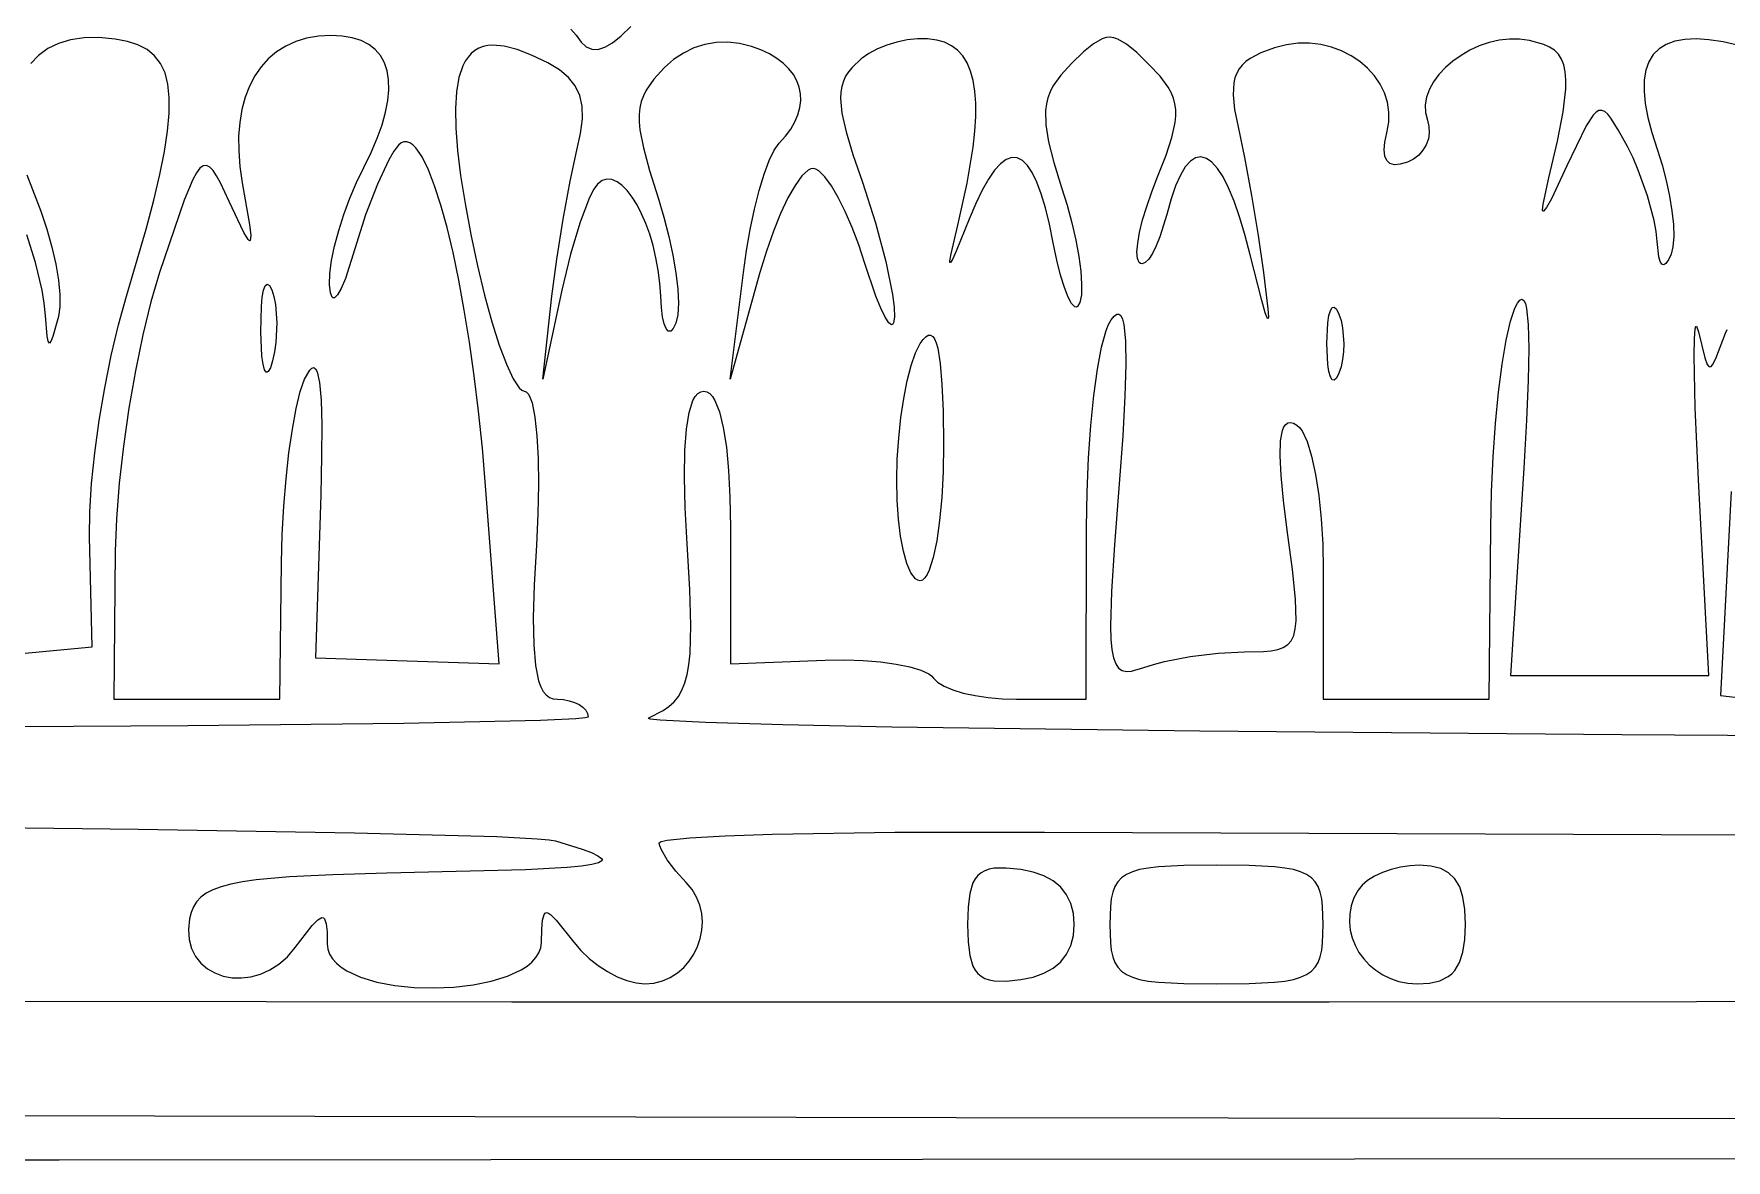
# Model space of a CAD drawing. Header units: millimetres. Extents: x -4.58 to 1.11, y 0.34 to 8.32.
# Drawn here: x -2.637 to -1.845, y 0.34 to 0.867 of the extents above; entities that cross this region are included whole.
import ezdxf

# ---------------------------------------------------------------- set-up
doc = ezdxf.new("R2010")
doc.units = ezdxf.units.MM

msp = doc.modelspace()

# ---------------------------------------------------------------- linework, layer by layer
at = {"flags": 128}
for points in [[(-1.838625, 0.862028), (-1.845937, 0.863641), (-1.852589, 0.86464), (-1.85858, 0.865025), (-1.863913, 0.864794), (-1.868588, 0.863944), (-1.872606, 0.862476), (-1.875969, 0.860387), (-1.878677, 0.857675), (-1.880732, 0.854341), (-1.882135, 0.850381), (-1.882887, 0.845795), (-1.882988, 0.840581), (-1.882441, 0.834737), (-1.881246, 0.828263), (-1.879404, 0.821157), (-1.876917, 0.813417), (-1.874572, 0.806062), (-1.872607, 0.798645), (-1.871049, 0.791365), (-1.869927, 0.784427), (-1.869267, 0.778032), (-1.869096, 0.772382), (-1.869443, 0.767679), (-1.870333, 0.764125), (-1.871571, 0.761462), (-1.872721, 0.759805), (-1.873768, 0.759141), (-1.874696, 0.759453), (-1.875489, 0.760727), (-1.876132, 0.762947), (-1.876903, 0.770167), (-1.877346, 0.774715), (-1.878272, 0.779916), (-1.881349, 0.791545), (-1.885678, 0.803596), (-1.88817, 0.809324), (-1.890806, 0.814611), (-1.895103, 0.822469), (-1.898541, 0.827964), (-1.900039, 0.829793), (-1.901442, 0.830993), (-1.902791, 0.83155), (-1.904127, 0.831453), (-1.905488, 0.830688), (-1.906916, 0.829242), (-1.910132, 0.824258), (-1.919125, 0.805556), (-1.926431, 0.79017), (-1.928682, 0.786045), (-1.930054, 0.784262), (-1.930423, 0.78424), (-1.930589, 0.784794), (-1.93033, 0.787612), (-1.927597, 0.8), (-1.923591, 0.817167), (-1.920934, 0.830885), (-1.919685, 0.841576), (-1.919608, 0.845918), (-1.919905, 0.849661), (-1.920583, 0.852859), (-1.92165, 0.855563), (-1.923114, 0.857826), (-1.924982, 0.859701), (-1.927261, 0.861241), (-1.929958, 0.862498), (-1.936639, 0.864375), (-1.941339, 0.865003), (-1.946107, 0.865005), (-1.950879, 0.864429), (-1.955592, 0.863325), (-1.960183, 0.861743), (-1.964589, 0.859731), (-1.968745, 0.85734), (-1.97259, 0.85462), (-1.97606, 0.851619), (-1.979092, 0.848387), (-1.981622, 0.844973), (-1.983588, 0.841428), (-1.984926, 0.8378), (-1.985573, 0.834139), (-1.985466, 0.830495), (-1.984542, 0.826917), (-1.983766, 0.823996), (-1.983621, 0.821048), (-1.98407, 0.818153), (-1.985075, 0.815392), (-1.986597, 0.812847), (-1.988598, 0.810596), (-1.991042, 0.808722), (-1.993889, 0.807306), (-1.997219, 0.806304), (-1.999948, 0.806089), (-2.002072, 0.806654), (-2.003589, 0.807997), (-2.004495, 0.810111), (-2.004789, 0.812993), (-2.004468, 0.816638), (-2.003528, 0.821042), (-2.002655, 0.825955), (-2.002593, 0.83074), (-2.003286, 0.835355), (-2.004681, 0.839759), (-2.006723, 0.843909), (-2.009355, 0.847764), (-2.012524, 0.851283), (-2.016174, 0.854424), (-2.02025, 0.857144), (-2.024698, 0.859403), (-2.029463, 0.861159), (-2.034489, 0.86237), (-2.039722, 0.862994), (-2.045106, 0.86299), (-2.050588, 0.862316), (-2.056111, 0.860931), (-2.062546, 0.858569), (-2.067594, 0.855909), (-2.069622, 0.854412), (-2.071333, 0.852776), (-2.072738, 0.850977), (-2.073845, 0.848995), (-2.074667, 0.846807), (-2.075211, 0.844392), (-2.075512, 0.838792), (-2.074826, 0.83202), (-2.073236, 0.823903), (-2.070215, 0.809393), (-2.066955, 0.791672), (-2.063845, 0.772979), (-2.061278, 0.755556), (-2.059222, 0.738553), (-2.05903, 0.73473), (-2.059156, 0.734005), (-2.059434, 0.734076), (-2.060462, 0.736628), (-2.062141, 0.742423), (-2.067569, 0.763889), (-2.070035, 0.773349), (-2.072551, 0.781731), (-2.075104, 0.789029), (-2.077684, 0.795237), (-2.080281, 0.800351), (-2.082881, 0.804365), (-2.085476, 0.807274), (-2.088052, 0.809071), (-2.0906, 0.809752), (-2.093107, 0.809312), (-2.095563, 0.807744), (-2.097956, 0.805043), (-2.100276, 0.801205), (-2.102511, 0.796222), (-2.104649, 0.790091), (-2.106681, 0.782806), (-2.109887, 0.772273), (-2.11162, 0.767997), (-2.113372, 0.764505), (-2.115087, 0.76189), (-2.116716, 0.760245), (-2.118204, 0.759663), (-2.118879, 0.759799), (-2.1195, 0.760236), (-2.120355, 0.762086), (-2.120591, 0.76517), (-2.120242, 0.769324), (-2.119344, 0.774384), (-2.117931, 0.780183), (-2.116039, 0.786558), (-2.113703, 0.793344), (-2.110958, 0.800375), (-2.106956, 0.810507), (-2.104188, 0.818906), (-2.10268, 0.825932), (-2.102407, 0.829043), (-2.10246, 0.831946), (-2.102842, 0.834687), (-2.103556, 0.83731), (-2.104606, 0.839861), (-2.105995, 0.842385), (-2.109806, 0.847531), (-2.115014, 0.853111), (-2.120732, 0.858641), (-2.125467, 0.862598), (-2.129539, 0.864985), (-2.131427, 0.865592), (-2.133271, 0.865807), (-2.13511, 0.865632), (-2.136985, 0.865067), (-2.141002, 0.862769), (-2.145645, 0.858917), (-2.151236, 0.853514), (-2.156255, 0.848061), (-2.159948, 0.84283), (-2.161306, 0.840183), (-2.162343, 0.837453), (-2.163063, 0.834595), (-2.16347, 0.831562), (-2.163361, 0.824789), (-2.162043, 0.816764), (-2.159547, 0.807119), (-2.155903, 0.795486), (-2.153335, 0.787144), (-2.151124, 0.778817), (-2.149304, 0.770728), (-2.147911, 0.763095), (-2.14698, 0.756142), (-2.146545, 0.75009), (-2.146642, 0.745158), (-2.147306, 0.741569), (-2.148399, 0.73965), (-2.149038, 0.739362), (-2.149729, 0.739503), (-2.151245, 0.741014), (-2.152894, 0.744069), (-2.154626, 0.748554), (-2.15639, 0.754355), (-2.158133, 0.761356), (-2.159806, 0.769444), (-2.1616, 0.778168), (-2.163488, 0.785822), (-2.165468, 0.792406), (-2.16754, 0.797921), (-2.169703, 0.802365), (-2.171955, 0.80574), (-2.174295, 0.808043), (-2.176724, 0.809276), (-2.179239, 0.809438), (-2.18184, 0.808528), (-2.184526, 0.806547), (-2.187296, 0.803493), (-2.190148, 0.799368), (-2.193083, 0.79417), (-2.196099, 0.787899), (-2.199194, 0.780556), (-2.205313, 0.765547), (-2.20708, 0.761671), (-2.208036, 0.760188), (-2.208223, 0.760337), (-2.20822, 0.761076), (-2.207669, 0.764317), (-2.204514, 0.777778), (-2.200147, 0.797369), (-2.197364, 0.814309), (-2.196569, 0.821807), (-2.196174, 0.828672), (-2.196179, 0.834911), (-2.196585, 0.840535), (-2.197394, 0.845552), (-2.198606, 0.849973), (-2.200223, 0.853807), (-2.202246, 0.857063), (-2.204676, 0.859751), (-2.207514, 0.86188), (-2.21076, 0.86346), (-2.214417, 0.8645), (-2.218747, 0.865041), (-2.223393, 0.865043), (-2.228209, 0.864541), (-2.23305, 0.863571), (-2.237773, 0.86217), (-2.242231, 0.860373), (-2.246281, 0.858216), (-2.249778, 0.855736), (-2.254071, 0.851706), (-2.255753, 0.849652), (-2.257125, 0.84751), (-2.258186, 0.845232), (-2.258937, 0.842773), (-2.259376, 0.840085), (-2.259503, 0.837122), (-2.258821, 0.830179), (-2.256887, 0.821572), (-2.253698, 0.810924), (-2.24925, 0.797861), (-2.24314, 0.778925), (-2.238262, 0.760707), (-2.235111, 0.745277), (-2.234338, 0.739256), (-2.234181, 0.734708), (-2.234619, 0.731963), (-2.235024, 0.731305), (-2.235542, 0.731107), (-2.236893, 0.732035), (-2.238615, 0.734646), (-2.24065, 0.738834), (-2.242942, 0.744497), (-2.248069, 0.759833), (-2.250918, 0.768533), (-2.254013, 0.7767), (-2.257256, 0.78415), (-2.260547, 0.790701), (-2.263788, 0.796172), (-2.26688, 0.80038), (-2.269724, 0.803143), (-2.271023, 0.803925), (-2.272222, 0.804278), (-2.273426, 0.804149), (-2.274738, 0.803516), (-2.277635, 0.800831), (-2.28081, 0.796424), (-2.28416, 0.790495), (-2.287583, 0.783243), (-2.290976, 0.77487), (-2.294237, 0.765574), (-2.297264, 0.755556), (-2.311194, 0.705556), (-2.305028, 0.755556), (-2.303574, 0.765815), (-2.301802, 0.775803), (-2.299779, 0.78527), (-2.297575, 0.793969), (-2.295258, 0.801651), (-2.292897, 0.808067), (-2.290561, 0.81297), (-2.288319, 0.816111), (-2.285297, 0.819432), (-2.282813, 0.822787), (-2.280862, 0.826154), (-2.279437, 0.829514), (-2.278534, 0.832844), (-2.278145, 0.836123), (-2.278265, 0.839331), (-2.278887, 0.842446), (-2.280006, 0.845448), (-2.281616, 0.848314), (-2.28371, 0.851025), (-2.286282, 0.853558), (-2.289327, 0.855894), (-2.292839, 0.85801), (-2.29681, 0.859886), (-2.301236, 0.8615), (-2.306802, 0.862876), (-2.312333, 0.863482), (-2.31778, 0.863329), (-2.323094, 0.862429), (-2.328227, 0.860794), (-2.333131, 0.858436), (-2.337756, 0.855366), (-2.342056, 0.851597), (-2.346991, 0.846218), (-2.350582, 0.841041), (-2.35188, 0.838396), (-2.352849, 0.835644), (-2.353492, 0.832731), (-2.353811, 0.829606), (-2.353809, 0.826215), (-2.353488, 0.822506), (-2.351901, 0.813923), (-2.34907, 0.803437), (-2.345014, 0.790625), (-2.342246, 0.781555), (-2.339901, 0.772493), (-2.338014, 0.763683), (-2.33662, 0.755365), (-2.335752, 0.747779), (-2.335446, 0.741168), (-2.335734, 0.735772), (-2.336653, 0.731833), (-2.337887, 0.729352), (-2.33908, 0.728134), (-2.340203, 0.728127), (-2.341226, 0.72928), (-2.34212, 0.731539), (-2.342856, 0.734855), (-2.343404, 0.739174), (-2.343736, 0.744444), (-2.344153, 0.750602), (-2.344912, 0.756646), (-2.345981, 0.762518), (-2.347328, 0.76816), (-2.34892, 0.773516), (-2.350725, 0.778528), (-2.35271, 0.783137), (-2.354844, 0.787286), (-2.357093, 0.790919), (-2.359425, 0.793976), (-2.361808, 0.7964), (-2.364209, 0.798134), (-2.366596, 0.79912), (-2.368936, 0.7993), (-2.371197, 0.798618), (-2.373347, 0.797014), (-2.375111, 0.794578), (-2.377107, 0.790656), (-2.381521, 0.779168), (-2.386039, 0.764184), (-2.390111, 0.747333), (-2.398972, 0.705556), (-2.394722, 0.744444), (-2.392487, 0.761877), (-2.389535, 0.780595), (-2.38625, 0.798353), (-2.383014, 0.812903), (-2.381305, 0.820789), (-2.38048, 0.827604), (-2.380585, 0.833487), (-2.381668, 0.838576), (-2.383775, 0.843012), (-2.386953, 0.846934), (-2.391249, 0.850481), (-2.396708, 0.853792), (-2.404236, 0.857494), (-2.411017, 0.860128), (-2.417062, 0.861673), (-2.422379, 0.86211), (-2.424767, 0.861907), (-2.426977, 0.861418), (-2.42901, 0.860642), (-2.430866, 0.859577), (-2.432547, 0.858218), (-2.434055, 0.856565), (-2.435389, 0.854614), (-2.436552, 0.852363), (-2.438368, 0.84695), (-2.43951, 0.840306), (-2.439989, 0.83241), (-2.439814, 0.823243), (-2.438993, 0.812783), (-2.437536, 0.80101), (-2.435452, 0.787904), (-2.43275, 0.773444), (-2.429602, 0.758689), (-2.426258, 0.744924), (-2.42282, 0.732451), (-2.419389, 0.721571), (-2.416067, 0.712585), (-2.412957, 0.705794), (-2.41016, 0.701499), (-2.408911, 0.700381), (-2.407778, 0.7), (-2.406726, 0.699635), (-2.405753, 0.698561), (-2.404864, 0.696811), (-2.404059, 0.69442), (-2.402716, 0.687845), (-2.401745, 0.679102), (-2.401168, 0.668458), (-2.401006, 0.656178), (-2.401281, 0.642529), (-2.402014, 0.627778), (-2.403024, 0.609131), (-2.403452, 0.593653), (-2.40327, 0.581135), (-2.402448, 0.571365), (-2.400958, 0.564132), (-2.399954, 0.561402), (-2.398772, 0.559227), (-2.397408, 0.557581), (-2.39586, 0.556438), (-2.394123, 0.555772), (-2.392194, 0.555556), (-2.389298, 0.555385), (-2.386596, 0.554898), (-2.384148, 0.554127), (-2.382012, 0.553108), (-2.380248, 0.551873), (-2.378915, 0.550458), (-2.378072, 0.548896), (-2.377778, 0.547222), (-2.379209, 0.5468), (-2.383456, 0.546391), (-2.400116, 0.545619), (-2.464136, 0.54426), (-2.565351, 0.543165), (-2.699271, 0.542354)], [(-2.655056, 0.575917), (-2.610125, 0.580194), (-2.611444, 0.631764), (-2.611327, 0.64337), (-2.610482, 0.656609), (-2.608979, 0.671018), (-2.606889, 0.686135), (-2.604284, 0.701499), (-2.601234, 0.716647), (-2.59781, 0.731116), (-2.594083, 0.744444), (-2.584894, 0.775896), (-2.581334, 0.789397), (-2.578469, 0.801511), (-2.5763, 0.81231), (-2.574832, 0.821866), (-2.574068, 0.830251), (-2.57401, 0.837538), (-2.574663, 0.843799), (-2.576028, 0.849105), (-2.57811, 0.853529), (-2.580911, 0.857144), (-2.584435, 0.86002), (-2.588685, 0.862231), (-2.593664, 0.863848), (-2.599375, 0.864944), (-2.606983, 0.865642), (-2.613958, 0.865517), (-2.620288, 0.864597), (-2.625957, 0.862908), (-2.630951, 0.860478), (-2.635258, 0.857333), (-2.638861, 0.853501)], [(-2.521444, 0.619444), (-2.521083, 0.632732), (-2.52035, 0.646005), (-2.519289, 0.65891), (-2.517946, 0.671094), (-2.516364, 0.682204), (-2.514587, 0.691886), (-2.512659, 0.699788), (-2.510625, 0.705556), (-2.508244, 0.709793), (-2.507213, 0.710768), (-2.506286, 0.710974), (-2.505464, 0.710405), (-2.504745, 0.709055), (-2.503615, 0.70399), (-2.502889, 0.695733), (-2.502563, 0.684239), (-2.502629, 0.669464), (-2.503083, 0.651361), (-2.505556, 0.574958), (-2.462486, 0.573583), (-2.419417, 0.572222), (-2.425792, 0.655556), (-2.427312, 0.673317), (-2.429099, 0.690544), (-2.431126, 0.70713), (-2.433364, 0.722966), (-2.435787, 0.737945), (-2.438365, 0.751958), (-2.441073, 0.764897), (-2.443882, 0.776655), (-2.446764, 0.787123), (-2.449693, 0.796193), (-2.452639, 0.803758), (-2.455577, 0.80971), (-2.458477, 0.81394), (-2.459905, 0.815376), (-2.461313, 0.816341), (-2.462698, 0.816821), (-2.464057, 0.816804), (-2.465385, 0.816276), (-2.466681, 0.815222), (-2.468786, 0.812486), (-2.471182, 0.808399), (-2.476514, 0.79697), (-2.482013, 0.782529), (-2.487014, 0.766667), (-2.491477, 0.75277), (-2.493431, 0.748124), (-2.495149, 0.745083), (-2.496596, 0.743699), (-2.497205, 0.743644), (-2.497733, 0.744022), (-2.498523, 0.746105), (-2.498931, 0.75), (-2.498771, 0.755129), (-2.497951, 0.7612), (-2.496537, 0.767989), (-2.494594, 0.775269), (-2.492189, 0.782817), (-2.489388, 0.790408), (-2.486256, 0.797817), (-2.482861, 0.804819), (-2.479411, 0.811838), (-2.476564, 0.818495), (-2.474317, 0.824777), (-2.472667, 0.830673), (-2.47161, 0.836168), (-2.471144, 0.841252), (-2.471266, 0.845912), (-2.471972, 0.850134), (-2.47326, 0.853906), (-2.475126, 0.857216), (-2.477567, 0.860052), (-2.48058, 0.8624), (-2.484162, 0.864248), (-2.48831, 0.865583), (-2.493021, 0.866394), (-2.498292, 0.866667), (-2.504175, 0.866347), (-2.509677, 0.8654), (-2.514785, 0.863847), (-2.519487, 0.861708), (-2.523771, 0.859002), (-2.527625, 0.855751), (-2.531036, 0.851975), (-2.533993, 0.847693), (-2.536483, 0.842925), (-2.538494, 0.837693), (-2.540014, 0.832016), (-2.54103, 0.825915), (-2.541531, 0.819409), (-2.541504, 0.812519), (-2.540938, 0.805265), (-2.539819, 0.797667), (-2.536474, 0.778098), (-2.535872, 0.772869), (-2.536062, 0.770564), (-2.536474, 0.770482), (-2.537105, 0.771099), (-2.539058, 0.774387), (-2.545931, 0.788889), (-2.550069, 0.797582), (-2.551853, 0.800836), (-2.553504, 0.803304), (-2.555066, 0.80494), (-2.556581, 0.805702), (-2.558093, 0.805545), (-2.559644, 0.804425), (-2.561278, 0.8023), (-2.563037, 0.799124), (-2.567104, 0.789446), (-2.578639, 0.755556), (-2.58267, 0.741862), (-2.586458, 0.726348), (-2.589917, 0.709547), (-2.592964, 0.691997), (-2.595512, 0.674231), (-2.597477, 0.656786), (-2.598774, 0.640197), (-2.599319, 0.625), (-2.6, 0.555556), (-2.561111, 0.555556), (-2.522222, 0.555556), (-2.521444, 0.619444)], [(-2.385915, 0.869678), (-2.383431, 0.866819), (-2.381077, 0.863568), (-2.378631, 0.861364), (-2.376017, 0.860219), (-2.37316, 0.860146), (-2.369982, 0.861156), (-2.366407, 0.863261), (-2.36236, 0.866473), (-2.357764, 0.870806)], [(-2.640713, 0.801301), (-2.637361, 0.792486), (-2.634174, 0.784254), (-2.631395, 0.77585), (-2.629069, 0.76751), (-2.627245, 0.759469), (-2.625968, 0.751963), (-2.625285, 0.745228), (-2.625243, 0.7395), (-2.625889, 0.735014), (-2.628559, 0.725604), (-2.629478, 0.723267), (-2.630189, 0.722514), (-2.630748, 0.723346), (-2.631207, 0.725768), (-2.632042, 0.735389), (-2.632646, 0.741203), (-2.633655, 0.747366), (-2.636695, 0.760289), (-2.640772, 0.773259)], [(-2.531167, 0.727778), (-2.530887, 0.739641), (-2.530445, 0.744038), (-2.529828, 0.747302), (-2.529059, 0.749354), (-2.528157, 0.750114), (-2.527144, 0.749499), (-2.526042, 0.747431), (-2.525035, 0.74428), (-2.524299, 0.740566), (-2.523642, 0.731993), (-2.524085, 0.722806), (-2.524722, 0.718323), (-2.525639, 0.714097), (-2.526673, 0.710831), (-2.527655, 0.709098), (-2.528119, 0.708789), (-2.528562, 0.708843), (-2.529372, 0.71001), (-2.53006, 0.712543), (-2.530604, 0.716386), (-2.531167, 0.727778)], [(-1.646161, 0.537351), (-1.893434, 0.538866), (-2.091133, 0.5406), (-2.235516, 0.542524), (-2.286546, 0.543549), (-2.322844, 0.544611), (-2.343943, 0.545707), (-2.348647, 0.546266), (-2.349511, 0.546549), (-2.349375, 0.546833), (-2.342677, 0.5503), (-2.339919, 0.552236), (-2.337531, 0.554415), (-2.335496, 0.556916), (-2.333796, 0.559817), (-2.332414, 0.5632), (-2.331332, 0.567144), (-2.330532, 0.571728), (-2.329997, 0.577033), (-2.32965, 0.59012), (-2.330152, 0.607045), (-2.331361, 0.628444), (-2.332242, 0.645296), (-2.332594, 0.659869), (-2.332415, 0.672173), (-2.331703, 0.682217), (-2.330458, 0.690012), (-2.328679, 0.695567), (-2.327589, 0.697509), (-2.326365, 0.698894), (-2.325007, 0.699724), (-2.323514, 0.7), (-2.322107, 0.699718), (-2.320772, 0.69888), (-2.319512, 0.6975), (-2.31833, 0.69559), (-2.316208, 0.690233), (-2.314427, 0.682915), (-2.313007, 0.673739), (-2.311967, 0.662811), (-2.311328, 0.650233), (-2.311111, 0.636111), (-2.311125, 0.572222), (-2.266625, 0.573861), (-2.257561, 0.573987), (-2.248863, 0.573711), (-2.240737, 0.573068), (-2.233392, 0.57209), (-2.227036, 0.570813), (-2.221875, 0.569271), (-2.218118, 0.567498), (-2.216831, 0.566535), (-2.215972, 0.565528), (-2.214063, 0.563524), (-2.210994, 0.561655), (-2.206924, 0.559962), (-2.202012, 0.558484), (-2.196417, 0.557264), (-2.190298, 0.556342), (-2.183815, 0.555759), (-2.177125, 0.555556), (-2.144444, 0.555556), (-2.144278, 0.636111), (-2.144011, 0.652633), (-2.143314, 0.668704), (-2.142236, 0.683926), (-2.140821, 0.697899), (-2.139118, 0.710225), (-2.137174, 0.720506), (-2.135036, 0.728341), (-2.133908, 0.731218), (-2.13275, 0.733333), (-2.13135, 0.735091), (-2.130107, 0.736019), (-2.129021, 0.736107), (-2.128091, 0.735346), (-2.127317, 0.733727), (-2.126699, 0.73124), (-2.125927, 0.723623), (-2.125771, 0.71242), (-2.126227, 0.697554), (-2.12729, 0.678949), (-2.128958, 0.656528), (-2.13117, 0.627964), (-2.132539, 0.605997), (-2.132963, 0.589871), (-2.132789, 0.583763), (-2.13234, 0.578832), (-2.131605, 0.574983), (-2.130569, 0.572122), (-2.129221, 0.570155), (-2.127548, 0.568987), (-2.125537, 0.568523), (-2.123175, 0.56867), (-2.117347, 0.570417), (-2.112928, 0.571893), (-2.107703, 0.573272), (-2.095613, 0.575613), (-2.082619, 0.577196), (-2.070264, 0.577778), (-2.06128, 0.577948), (-2.057659, 0.578277), (-2.054581, 0.578871), (-2.05202, 0.579807), (-2.049949, 0.581163), (-2.04834, 0.583015), (-2.047167, 0.585441), (-2.046401, 0.588517), (-2.046017, 0.592322), (-2.046283, 0.602422), (-2.047748, 0.616359), (-2.050194, 0.63475), (-2.051969, 0.648769), (-2.053091, 0.660382), (-2.053551, 0.66967), (-2.053344, 0.676715), (-2.05246, 0.681599), (-2.051763, 0.683255), (-2.050894, 0.684402), (-2.049852, 0.68505), (-2.048636, 0.685208), (-2.047246, 0.684887), (-2.045681, 0.684097), (-2.044423, 0.683007), (-2.0432, 0.681331), (-2.040886, 0.676363), (-2.038789, 0.669475), (-2.03696, 0.660944), (-2.035449, 0.651052), (-2.034308, 0.640078), (-2.033585, 0.6283), (-2.033333, 0.616), (-2.033333, 0.555556), (-1.994444, 0.555556), (-1.955556, 0.555556), (-1.954778, 0.636111), (-1.954407, 0.652747), (-1.953647, 0.669143), (-1.952545, 0.684878), (-1.951148, 0.699531), (-1.949501, 0.71268), (-1.947651, 0.723904), (-1.945644, 0.732781), (-1.943528, 0.738889), (-1.942286, 0.741195), (-1.941174, 0.742567), (-1.940193, 0.743005), (-1.939343, 0.74251), (-1.938623, 0.741082), (-1.938034, 0.73872), (-1.937248, 0.731201), (-1.936985, 0.719956), (-1.937245, 0.704987), (-1.938027, 0.686297), (-1.939333, 0.663889), (-1.945597, 0.566667), (-1.899153, 0.566667), (-1.852694, 0.566667), (-1.857542, 0.658333), (-1.859029, 0.692172), (-1.859512, 0.716545), (-1.859378, 0.72447), (-1.858993, 0.729173), (-1.858707, 0.730228), (-1.858358, 0.730371), (-1.857472, 0.727778), (-1.854534, 0.715518), (-1.853356, 0.712432), (-1.85278, 0.711646), (-1.852187, 0.711365), (-1.851563, 0.711586), (-1.850888, 0.712309), (-1.84932, 0.715258), (-1.844819, 0.727139), (-1.844058, 0.728842)], [(-2.031583, 0.722222), (-2.03114, 0.731912), (-2.030621, 0.735345), (-2.029934, 0.73776), (-2.029103, 0.739102), (-2.02815, 0.739312), (-2.027099, 0.738334), (-2.025972, 0.736111), (-2.024961, 0.733038), (-2.024238, 0.729622), (-2.02366, 0.722222), (-2.023804, 0.718465), (-2.024238, 0.714822), (-2.024961, 0.711407), (-2.025972, 0.708333), (-2.027099, 0.70611), (-2.02815, 0.705132), (-2.029103, 0.705343), (-2.029934, 0.706684), (-2.030621, 0.7091), (-2.03114, 0.712533), (-2.031583, 0.722222)], [(-2.233167, 0.658333), (-2.232911, 0.668159), (-2.232248, 0.677984), (-2.231221, 0.687545), (-2.229877, 0.69658), (-2.22826, 0.704827), (-2.226415, 0.712025), (-2.224387, 0.71791), (-2.222222, 0.722222), (-2.22084, 0.724138), (-2.21956, 0.725447), (-2.218381, 0.726139), (-2.217301, 0.726207), (-2.216318, 0.725641), (-2.215429, 0.724432), (-2.214633, 0.722571), (-2.213927, 0.720049), (-2.212778, 0.712986), (-2.211964, 0.703171), (-2.21147, 0.690533), (-2.211278, 0.675), (-2.211468, 0.662118), (-2.212084, 0.650123), (-2.213079, 0.63927), (-2.214411, 0.629816), (-2.216036, 0.622017), (-2.217909, 0.616129), (-2.218924, 0.613982), (-2.219985, 0.612408), (-2.221087, 0.611441), (-2.222222, 0.611111), (-2.223353, 0.611356), (-2.22445, 0.612075), (-2.226522, 0.614837), (-2.228393, 0.619204), (-2.230017, 0.624983), (-2.231352, 0.631978), (-2.232351, 0.639998), (-2.232971, 0.648847), (-2.233167, 0.658333)], [(-1.842111, 0.653014), (-1.847139, 0.557292), (-1.815236, 0.553639)], [(-2.720307, 0.496243), (-2.588639, 0.494724), (-2.487279, 0.493024), (-2.420613, 0.491185), (-2.401661, 0.490227), (-2.396021, 0.48974), (-2.393028, 0.48925), (-2.380609, 0.485323), (-2.37622, 0.483685), (-2.373161, 0.482242), (-2.37152, 0.480978), (-2.371259, 0.480407), (-2.371385, 0.479875), (-2.372842, 0.478916), (-2.375979, 0.478085), (-2.380884, 0.477365), (-2.387644, 0.476739), (-2.407079, 0.475701), (-2.472056, 0.474014), (-2.497388, 0.473339), (-2.517635, 0.472363), (-2.533372, 0.470952), (-2.539729, 0.470042), (-2.545174, 0.468974), (-2.549779, 0.467731), (-2.553616, 0.466296), (-2.556757, 0.464653), (-2.559274, 0.462785), (-2.561239, 0.460676), (-2.562724, 0.45831), (-2.563801, 0.455668), (-2.564542, 0.452736), (-2.565098, 0.447603), (-2.564754, 0.442928), (-2.563599, 0.438736), (-2.56172, 0.43505), (-2.559206, 0.431896), (-2.556147, 0.429297), (-2.552631, 0.427278), (-2.548747, 0.425863), (-2.544582, 0.425076), (-2.540227, 0.424942), (-2.53577, 0.425486), (-2.531299, 0.42673), (-2.526904, 0.4287), (-2.522672, 0.431421), (-2.518693, 0.434915), (-2.515056, 0.439208), (-2.507037, 0.449592), (-2.50439, 0.452265), (-2.502491, 0.453278), (-2.501786, 0.453166), (-2.501222, 0.452645), (-2.500464, 0.45038), (-2.500096, 0.446498), (-2.5, 0.441014), (-2.499714, 0.438461), (-2.498879, 0.436077), (-2.497531, 0.433861), (-2.495709, 0.431813), (-2.493447, 0.429933), (-2.490782, 0.42822), (-2.484391, 0.425296), (-2.476827, 0.423038), (-2.468381, 0.421445), (-2.459346, 0.420515), (-2.450014, 0.420247), (-2.440675, 0.420637), (-2.431623, 0.421685), (-2.423148, 0.423388), (-2.415543, 0.425744), (-2.409099, 0.428752), (-2.406404, 0.4305), (-2.404108, 0.43241), (-2.402249, 0.434482), (-2.400862, 0.436715), (-2.399985, 0.43911), (-2.399653, 0.441667), (-2.39948, 0.447742), (-2.39912, 0.452081), (-2.398421, 0.454684), (-2.397897, 0.455335), (-2.397231, 0.455552), (-2.396405, 0.455335), (-2.395399, 0.454684), (-2.392772, 0.452081), (-2.384528, 0.441667), (-2.381186, 0.437761), (-2.377335, 0.434117), (-2.373112, 0.430815), (-2.368655, 0.427934), (-2.364098, 0.425555), (-2.359581, 0.423757), (-2.355238, 0.422619), (-2.351208, 0.422222), (-2.346942, 0.422572), (-2.342959, 0.423576), (-2.339285, 0.42517), (-2.335947, 0.427287), (-2.332972, 0.429862), (-2.330387, 0.43283), (-2.328218, 0.436124), (-2.326493, 0.439679), (-2.325238, 0.443429), (-2.324479, 0.447308), (-2.324244, 0.451252), (-2.32456, 0.455193), (-2.325453, 0.459067), (-2.326949, 0.462807), (-2.329076, 0.466348), (-2.331861, 0.469625), (-2.336745, 0.474999), (-2.340745, 0.480318), (-2.343445, 0.484967), (-2.344178, 0.486849), (-2.344431, 0.488333), (-2.343494, 0.488949), (-2.340745, 0.489536), (-2.330184, 0.490609), (-2.313486, 0.491532), (-2.291392, 0.492286), (-2.233981, 0.493206), (-2.163875, 0.493208), (-1.792394, 0.491882)], [(-2.15, 0.45), (-2.150401, 0.455199), (-2.151598, 0.459852), (-2.153582, 0.463949), (-2.156344, 0.467481), (-2.159875, 0.470438), (-2.164168, 0.472811), (-2.169212, 0.474589), (-2.175, 0.475764), (-2.18196, 0.47648), (-2.187555, 0.47635), (-2.189882, 0.475923), (-2.191919, 0.475233), (-2.193682, 0.474261), (-2.195188, 0.472991), (-2.196453, 0.471405), (-2.197495, 0.469486), (-2.198977, 0.464578), (-2.199767, 0.458129), (-2.2, 0.45), (-2.199767, 0.441866), (-2.198977, 0.435414), (-2.197495, 0.430503), (-2.196453, 0.428583), (-2.195188, 0.426997), (-2.193682, 0.425726), (-2.191919, 0.424754), (-2.189882, 0.424063), (-2.187555, 0.423637), (-2.18196, 0.423506), (-2.175, 0.424222), (-2.169212, 0.425401), (-2.164168, 0.427182), (-2.159875, 0.429555), (-2.156344, 0.432512), (-2.153582, 0.436044), (-2.151598, 0.440142), (-2.150401, 0.444797), (-2.15, 0.45)], [(-2.033333, 0.45), (-2.033598, 0.458519), (-2.034012, 0.462038), (-2.034687, 0.465104), (-2.035679, 0.467748), (-2.037043, 0.470001), (-2.038835, 0.471894), (-2.041109, 0.473457), (-2.043922, 0.47472), (-2.047329, 0.475716), (-2.051384, 0.476474), (-2.056144, 0.477025), (-2.067998, 0.477631), (-2.083333, 0.477778), (-2.098669, 0.477631), (-2.110523, 0.477025), (-2.115283, 0.476474), (-2.119338, 0.475716), (-2.122744, 0.47472), (-2.125557, 0.473457), (-2.127832, 0.471894), (-2.129624, 0.470001), (-2.130988, 0.467748), (-2.13198, 0.465104), (-2.132655, 0.462038), (-2.133069, 0.458519), (-2.133333, 0.45), (-2.133069, 0.441481), (-2.132655, 0.437962), (-2.13198, 0.434896), (-2.130988, 0.432252), (-2.129624, 0.429999), (-2.127832, 0.428106), (-2.125557, 0.426543), (-2.122744, 0.42528), (-2.119338, 0.424284), (-2.115283, 0.423526), (-2.110523, 0.422975), (-2.098669, 0.422369), (-2.083333, 0.422222), (-2.067998, 0.422369), (-2.056144, 0.422975), (-2.051384, 0.423526), (-2.047329, 0.424284), (-2.043922, 0.42528), (-2.041109, 0.426543), (-2.038835, 0.428106), (-2.037043, 0.429999), (-2.035679, 0.432252), (-2.034687, 0.434896), (-2.034012, 0.437962), (-2.033598, 0.441481), (-2.033333, 0.45)], [(-1.966667, 0.45), (-1.966954, 0.45696), (-1.967844, 0.462813), (-1.969379, 0.467615), (-1.971602, 0.47142), (-1.974557, 0.474284), (-1.978286, 0.476262), (-1.982831, 0.477408), (-1.988236, 0.477778), (-1.992715, 0.47754), (-1.997178, 0.476857), (-2.001506, 0.475779), (-2.005582, 0.474352), (-2.009287, 0.472626), (-2.012504, 0.470647), (-2.015114, 0.468464), (-2.017, 0.466125), (-2.018914, 0.46246), (-2.020212, 0.458712), (-2.020922, 0.454925), (-2.02107, 0.451144), (-2.020686, 0.447413), (-2.019796, 0.443774), (-2.018429, 0.440274), (-2.016613, 0.436955), (-2.014375, 0.433861), (-2.011743, 0.431038), (-2.008745, 0.428527), (-2.005408, 0.426375), (-2.001761, 0.424624), (-1.997832, 0.423319), (-1.993647, 0.422504), (-1.989236, 0.422222), (-1.983481, 0.422574), (-1.978678, 0.423678), (-1.974771, 0.425602), (-1.973135, 0.426895), (-1.971701, 0.428418), (-1.969413, 0.432196), (-1.967849, 0.437005), (-1.966953, 0.442917), (-1.966667, 0.45)], [(-1.342049, 0.414229), (-2.030556, 0.413625), (-2.413521, 0.413682), (-2.759072, 0.41411), (-3.063002, 0.414886), (-3.321104, 0.415986), (-3.529173, 0.417389)], [(-3.391902, 0.362402), (-3.032042, 0.361268), (-2.205123, 0.359489), (-1.313283, 0.358418)], [(-1.614191, 0.340378), (-2.625682, 0.339623), (-3.522482, 0.339561), (-3.889261, 0.33983), (-4.181033, 0.34032), (-4.382353, 0.341048), (-4.444268, 0.341505), (-4.477778, 0.342028)]]:
    msp.add_lwpolyline(points, dxfattribs=at)

doc.saveas('drawing.dxf')
